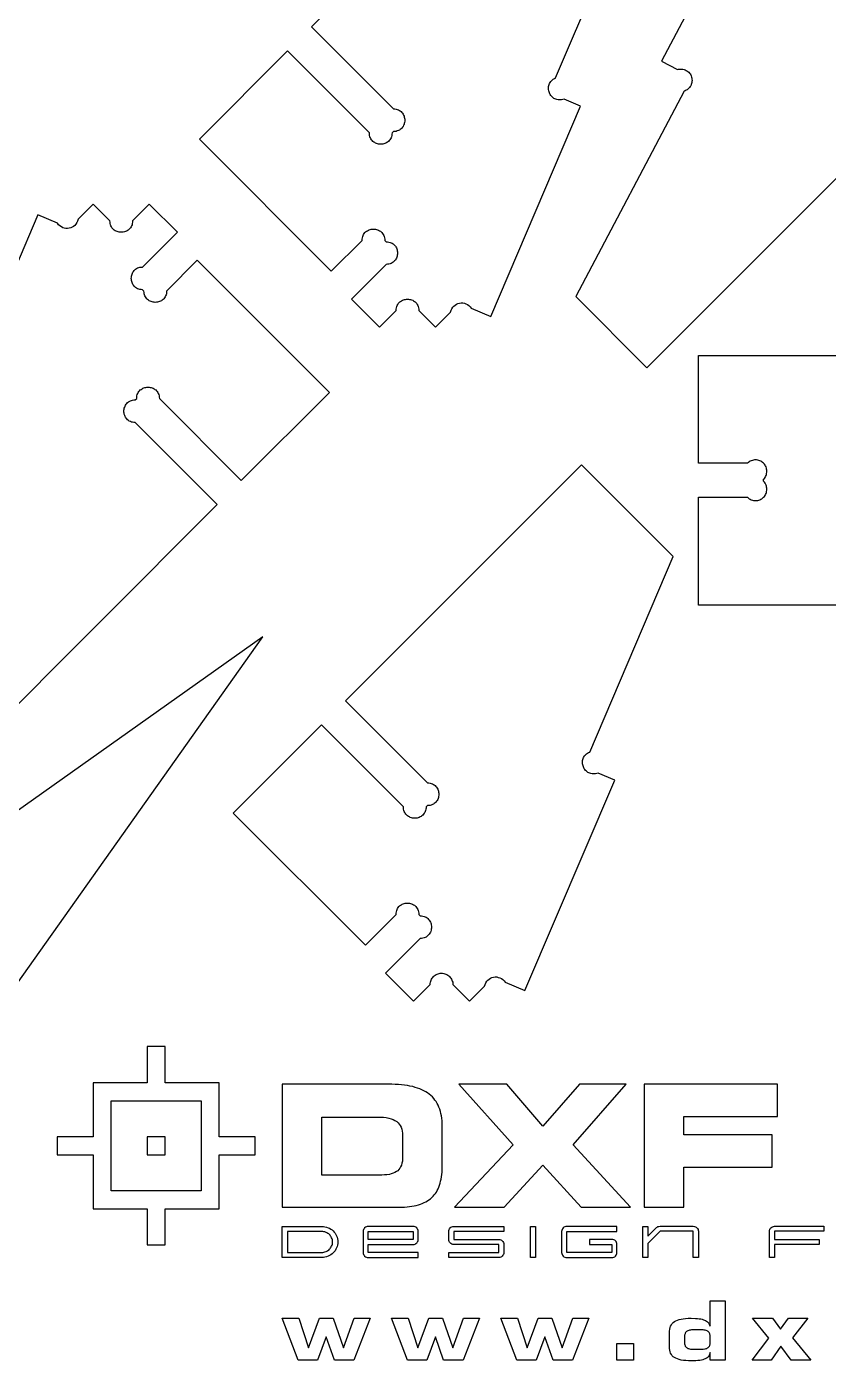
# Model space of a CAD drawing. Extents: x 105 to 1294, y 104 to 1295.
# Drawn here: x 1155 to 1225.7, y 105 to 223.7 of the extents above; entities that cross this region are included whole.
import ezdxf

# ---------------------------------------------------------------- set-up
doc = ezdxf.new("R2010")
doc.units = 0
doc.layers.add('LAYER_1', color=62, linetype='CONTINUOUS')

msp = doc.modelspace()

# ---------------------------------------------------------------- linework, layer by layer
at = {"layer": 'LAYER_1'}
for points in [[(1201, 244.6), (1180.15, 223.75), (1187.38, 216.51), (1187.5, 216.51), (1187.62, 216.49), (1187.72, 216.46), (1187.82, 216.43), (1187.91, 216.38), (1187.99, 216.33), (1188.06, 216.27), (1188.13, 216.2), (1188.19, 216.13), (1188.24, 216.05), (1188.28, 215.96), (1188.32, 215.88), (1188.34, 215.79), (1188.36, 215.7), (1188.38, 215.6), (1188.38, 215.51), (1188.38, 215.42), (1188.36, 215.32), (1188.34, 215.23), (1188.32, 215.14), (1188.28, 215.06), (1188.24, 214.97), (1188.19, 214.9), (1188.13, 214.82), (1188.06, 214.76), (1187.99, 214.7), (1187.91, 214.64), (1187.82, 214.6), (1187.72, 214.56), (1187.62, 214.53), (1187.5, 214.52), (1187.38, 214.51), (1187.26, 214.39), (1187.25, 214.27), (1187.24, 214.16), (1187.21, 214.05), (1187.17, 213.95), (1187.13, 213.86), (1187.07, 213.78), (1187.01, 213.71), (1186.95, 213.64), (1186.87, 213.58), (1186.8, 213.53), (1186.71, 213.49), (1186.63, 213.45), (1186.54, 213.43), (1186.45, 213.41), (1186.35, 213.39), (1186.26, 213.39), (1186.17, 213.39), (1186.07, 213.41), (1185.98, 213.43), (1185.89, 213.45), (1185.81, 213.49), (1185.73, 213.53), (1185.65, 213.58), (1185.57, 213.64), (1185.51, 213.71), (1185.45, 213.78), (1185.39, 213.86), (1185.35, 213.95), (1185.31, 214.05), (1185.28, 214.16), (1185.27, 214.27), (1185.26, 214.39), (1178.03, 221.63), (1170.25, 213.85), (1181.9, 202.19), (1184.62, 204.9), (1184.63, 205.02), (1184.64, 205.14), (1184.67, 205.24), (1184.71, 205.34), (1184.75, 205.43), (1184.81, 205.51), (1184.87, 205.59), (1184.93, 205.65), (1185.01, 205.71), (1185.08, 205.76), (1185.17, 205.81), (1185.25, 205.84), (1185.34, 205.87), (1185.43, 205.89), (1185.53, 205.9), (1185.62, 205.9), (1185.71, 205.9), (1185.81, 205.89), (1185.9, 205.87), (1185.99, 205.84), (1186.07, 205.81), (1186.15, 205.76), (1186.23, 205.71), (1186.31, 205.65), (1186.37, 205.59), (1186.43, 205.51), (1186.49, 205.43), (1186.53, 205.34), (1186.57, 205.24), (1186.6, 205.14), (1186.61, 205.02), (1186.62, 204.9), (1186.74, 204.78), (1186.86, 204.78), (1186.97, 204.76), (1187.08, 204.73), (1187.18, 204.7), (1187.27, 204.65), (1187.35, 204.6), (1187.42, 204.54), (1187.49, 204.47), (1187.55, 204.4), (1187.6, 204.32), (1187.64, 204.24), (1187.68, 204.15), (1187.7, 204.06), (1187.72, 203.97), (1187.73, 203.88), (1187.74, 203.78), (1187.73, 203.69), (1187.72, 203.6), (1187.7, 203.5), (1187.68, 203.41), (1187.64, 203.33), (1187.6, 203.25), (1187.55, 203.17), (1187.49, 203.09), (1187.42, 203.03), (1187.35, 202.97), (1187.27, 202.91), (1187.18, 202.87), (1187.08, 202.83), (1186.97, 202.8), (1186.86, 202.79), (1186.74, 202.78), (1183.67, 199.72), (1186.15, 197.24), (1187.62, 198.72), (1187.63, 198.84), (1187.65, 198.95), (1187.67, 199.06), (1187.71, 199.15), (1187.76, 199.24), (1187.81, 199.33), (1187.87, 199.4), (1187.94, 199.47), (1188.01, 199.52), (1188.09, 199.58), (1188.17, 199.62), (1188.26, 199.65), (1188.35, 199.68), (1188.44, 199.7), (1188.53, 199.71), (1188.62, 199.72), (1188.72, 199.71), (1188.81, 199.7), (1188.9, 199.68), (1188.99, 199.65), (1189.08, 199.62), (1189.16, 199.58), (1189.24, 199.52), (1189.31, 199.47), (1189.38, 199.4), (1189.44, 199.33), (1189.49, 199.24), (1189.54, 199.15), (1189.57, 199.06), (1189.6, 198.95), (1189.62, 198.84), (1189.62, 198.72), (1191.1, 197.24), (1192.42, 198.57), (1192.47, 198.73), (1192.53, 198.87), (1192.61, 199), (1192.71, 199.1), (1192.82, 199.2), (1192.95, 199.27), (1193.08, 199.33), (1193.22, 199.36), (1193.36, 199.38), (1193.5, 199.38), (1193.64, 199.35), (1193.78, 199.31), (1193.91, 199.25), (1194.04, 199.16), (1194.15, 199.05), (1194.25, 198.92), (1195.98, 198.18), (1203.9, 216.76), (1202.45, 217.38), (1202.33, 217.34), (1202.22, 217.32), (1202.11, 217.3), (1202.01, 217.3), (1201.91, 217.31), (1201.81, 217.33), (1201.72, 217.36), (1201.64, 217.39), (1201.55, 217.44), (1201.48, 217.49), (1201.41, 217.55), (1201.34, 217.62), (1201.28, 217.69), (1201.23, 217.77), (1201.19, 217.85), (1201.15, 217.94), (1201.12, 218.03), (1201.09, 218.12), (1201.08, 218.21), (1201.07, 218.3), (1201.07, 218.4), (1201.08, 218.49), (1201.1, 218.58), (1201.12, 218.67), (1201.16, 218.76), (1201.21, 218.84), (1201.26, 218.92), (1201.33, 219), (1201.41, 219.07), (1201.49, 219.13), (1201.59, 219.19), (1201.7, 219.24), (1209.07, 236.51)], [(1219.09, 235.98), (1211.04, 220.72), (1212.44, 219.98), (1212.54, 220.01), (1212.64, 220.02), (1212.74, 220.03), (1212.84, 220.02), (1212.93, 220.01), (1213.03, 219.99), (1213.12, 219.95), (1213.21, 219.91), (1213.29, 219.86), (1213.37, 219.81), (1213.44, 219.74), (1213.5, 219.67), (1213.56, 219.6), (1213.62, 219.51), (1213.66, 219.42), (1213.69, 219.32), (1213.72, 219.23), (1213.73, 219.13), (1213.74, 219.03), (1213.73, 218.93), (1213.72, 218.83), (1213.69, 218.74), (1213.66, 218.65), (1213.62, 218.56), (1213.57, 218.48), (1213.51, 218.4), (1213.45, 218.33), (1213.38, 218.26), (1213.3, 218.2), (1213.21, 218.15), (1213.12, 218.11), (1213.03, 218.07), (1203.47, 199.96), (1209.76, 193.66), (1230.61, 214.51)], [(1150.99, 160.74), (1171.83, 181.59), (1164.6, 188.83), (1164.48, 188.83), (1164.36, 188.85), (1164.26, 188.87), (1164.16, 188.91), (1164.07, 188.96), (1163.99, 189.01), (1163.91, 189.07), (1163.85, 189.14), (1163.79, 189.21), (1163.74, 189.29), (1163.69, 189.37), (1163.66, 189.46), (1163.63, 189.55), (1163.61, 189.64), (1163.6, 189.73), (1163.6, 189.82), (1163.6, 189.92), (1163.61, 190.01), (1163.63, 190.1), (1163.66, 190.19), (1163.69, 190.28), (1163.74, 190.36), (1163.79, 190.44), (1163.85, 190.51), (1163.91, 190.58), (1163.99, 190.64), (1164.07, 190.69), (1164.16, 190.74), (1164.26, 190.78), (1164.36, 190.8), (1164.48, 190.82), (1164.6, 190.82), (1164.72, 190.95), (1164.73, 191.07), (1164.74, 191.18), (1164.77, 191.29), (1164.81, 191.38), (1164.85, 191.47), (1164.91, 191.56), (1164.97, 191.63), (1165.03, 191.7), (1165.11, 191.75), (1165.19, 191.81), (1165.27, 191.85), (1165.35, 191.88), (1165.44, 191.91), (1165.53, 191.93), (1165.63, 191.94), (1165.72, 191.95), (1165.81, 191.94), (1165.91, 191.93), (1166, 191.91), (1166.09, 191.88), (1166.17, 191.85), (1166.26, 191.81), (1166.33, 191.75), (1166.41, 191.7), (1166.47, 191.63), (1166.53, 191.56), (1166.59, 191.47), (1166.63, 191.38), (1166.67, 191.29), (1166.7, 191.18), (1166.71, 191.07), (1166.72, 190.95), (1173.95, 183.71), (1181.73, 191.49), (1170.07, 203.15), (1167.36, 200.43), (1167.35, 200.31), (1167.34, 200.2), (1167.31, 200.09), (1167.27, 200), (1167.23, 199.91), (1167.18, 199.82), (1167.12, 199.75), (1167.05, 199.68), (1166.98, 199.62), (1166.9, 199.57), (1166.81, 199.53), (1166.73, 199.5), (1166.64, 199.47), (1166.55, 199.45), (1166.46, 199.44), (1166.36, 199.43), (1166.27, 199.44), (1166.18, 199.45), (1166.08, 199.47), (1166, 199.5), (1165.91, 199.53), (1165.83, 199.57), (1165.75, 199.62), (1165.68, 199.68), (1165.61, 199.75), (1165.55, 199.82), (1165.49, 199.91), (1165.45, 200), (1165.41, 200.09), (1165.39, 200.2), (1165.37, 200.31), (1165.36, 200.43), (1165.24, 200.55), (1165.12, 200.56), (1165.01, 200.58), (1164.9, 200.6), (1164.8, 200.64), (1164.71, 200.69), (1164.63, 200.74), (1164.56, 200.8), (1164.49, 200.87), (1164.43, 200.94), (1164.38, 201.02), (1164.34, 201.1), (1164.31, 201.19), (1164.28, 201.28), (1164.26, 201.37), (1164.25, 201.46), (1164.24, 201.55), (1164.25, 201.65), (1164.26, 201.74), (1164.28, 201.83), (1164.31, 201.92), (1164.34, 202.01), (1164.38, 202.09), (1164.43, 202.17), (1164.49, 202.24), (1164.56, 202.31), (1164.63, 202.37), (1164.71, 202.42), (1164.8, 202.47), (1164.9, 202.5), (1165.01, 202.53), (1165.12, 202.55), (1165.24, 202.55), (1168.31, 205.62), (1165.83, 208.1), (1164.36, 206.62), (1164.35, 206.5), (1164.33, 206.39), (1164.31, 206.28), (1164.27, 206.18), (1164.23, 206.09), (1164.17, 206.01), (1164.11, 205.94), (1164.04, 205.87), (1163.97, 205.81), (1163.89, 205.76), (1163.81, 205.72), (1163.72, 205.68), (1163.64, 205.66), (1163.54, 205.64), (1163.45, 205.62), (1163.36, 205.62), (1163.26, 205.62), (1163.17, 205.64), (1163.08, 205.66), (1162.99, 205.68), (1162.91, 205.72), (1162.82, 205.76), (1162.74, 205.81), (1162.67, 205.87), (1162.6, 205.94), (1162.54, 206.01), (1162.49, 206.09), (1162.45, 206.18), (1162.41, 206.28), (1162.38, 206.39), (1162.37, 206.5), (1162.36, 206.62), (1160.88, 208.1), (1159.55, 206.77), (1159.51, 206.61), (1159.44, 206.47), (1159.36, 206.34), (1159.26, 206.23), (1159.15, 206.14), (1159.03, 206.07), (1158.9, 206.01), (1158.76, 205.97), (1158.62, 205.96), (1158.48, 205.96), (1158.33, 205.98), (1158.2, 206.02), (1158.07, 206.09), (1157.94, 206.18), (1157.83, 206.28), (1157.73, 206.41), (1156, 207.15), (1148.07, 188.57)], [(1277.66, 172.71), (1214.3, 172.71), (1214.3, 182.23), (1218.64, 182.23), (1218.71, 182.16), (1218.79, 182.1), (1218.88, 182.05), (1218.97, 182.01), (1219.06, 181.98), (1219.15, 181.95), (1219.25, 181.94), (1219.34, 181.93), (1219.44, 181.94), (1219.53, 181.95), (1219.63, 181.98), (1219.72, 182.01), (1219.81, 182.05), (1219.89, 182.1), (1219.97, 182.16), (1220.05, 182.23), (1220.12, 182.3), (1220.18, 182.38), (1220.23, 182.47), (1220.27, 182.56), (1220.3, 182.65), (1220.32, 182.74), (1220.34, 182.84), (1220.34, 182.93), (1220.34, 183.03), (1220.32, 183.12), (1220.3, 183.22), (1220.27, 183.31), (1220.23, 183.4), (1220.18, 183.48), (1220.12, 183.56), (1220.05, 183.64), (1220.05, 183.82), (1220.12, 183.89), (1220.18, 183.97), (1220.23, 184.06), (1220.27, 184.15), (1220.3, 184.24), (1220.32, 184.33), (1220.34, 184.43), (1220.34, 184.52), (1220.34, 184.62), (1220.32, 184.71), (1220.3, 184.81), (1220.27, 184.9), (1220.23, 184.99), (1220.18, 185.07), (1220.12, 185.15), (1220.05, 185.23), (1219.97, 185.3), (1219.89, 185.36), (1219.81, 185.41), (1219.72, 185.45), (1219.63, 185.48), (1219.53, 185.5), (1219.44, 185.52), (1219.34, 185.52), (1219.25, 185.52), (1219.15, 185.5), (1219.06, 185.48), (1218.97, 185.45), (1218.88, 185.41), (1218.79, 185.36), (1218.71, 185.3), (1218.64, 185.23), (1214.3, 185.23), (1214.3, 194.75), (1277.66, 194.75)], [(1129.84, 105), (1175.84, 169.9), (1110.94, 123.9)]]:
    msp.add_lwpolyline(points, dxfattribs=at)
for points in [[(1181.02, 162.13), (1173.25, 154.35), (1184.91, 142.69), (1187.62, 145.4), (1187.62, 145.52), (1187.64, 145.64), (1187.67, 145.74), (1187.7, 145.84), (1187.75, 145.93), (1187.8, 146.01), (1187.86, 146.09), (1187.93, 146.15), (1188, 146.21), (1188.08, 146.26), (1188.16, 146.3), (1188.25, 146.34), (1188.34, 146.37), (1188.43, 146.39), (1188.52, 146.4), (1188.62, 146.4), (1188.71, 146.4), (1188.8, 146.39), (1188.89, 146.37), (1188.98, 146.34), (1189.07, 146.3), (1189.15, 146.26), (1189.23, 146.21), (1189.3, 146.15), (1189.37, 146.09), (1189.43, 146.01), (1189.48, 145.93), (1189.53, 145.84), (1189.56, 145.74), (1189.59, 145.64), (1189.61, 145.52), (1189.61, 145.4), (1189.74, 145.28), (1189.86, 145.28), (1189.97, 145.26), (1190.08, 145.23), (1190.18, 145.2), (1190.27, 145.15), (1190.35, 145.1), (1190.42, 145.04), (1190.49, 144.97), (1190.55, 144.9), (1190.6, 144.82), (1190.64, 144.73), (1190.68, 144.65), (1190.7, 144.56), (1190.72, 144.47), (1190.74, 144.37), (1190.74, 144.28), (1190.74, 144.19), (1190.72, 144.09), (1190.7, 144), (1190.68, 143.91), (1190.64, 143.83), (1190.6, 143.74), (1190.55, 143.67), (1190.49, 143.59), (1190.42, 143.53), (1190.35, 143.47), (1190.27, 143.41), (1190.18, 143.37), (1190.08, 143.33), (1189.97, 143.3), (1189.86, 143.29), (1189.74, 143.28), (1186.67, 140.22), (1189.14, 137.74), (1190.62, 139.22), (1190.63, 139.32), (1190.64, 139.42), (1190.67, 139.51), (1190.7, 139.6), (1190.74, 139.69), (1190.79, 139.77), (1190.85, 139.85), (1190.91, 139.92), (1190.98, 139.99), (1191.06, 140.04), (1191.14, 140.09), (1191.23, 140.14), (1191.32, 140.17), (1191.42, 140.19), (1191.52, 140.21), (1191.62, 140.22), (1191.72, 140.21), (1191.82, 140.19), (1191.92, 140.17), (1192.01, 140.14), (1192.1, 140.09), (1192.18, 140.04), (1192.26, 139.99), (1192.33, 139.92), (1192.39, 139.85), (1192.45, 139.77), (1192.5, 139.69), (1192.55, 139.6), (1192.58, 139.51), (1192.61, 139.42), (1192.62, 139.32), (1192.63, 139.22), (1194.1, 137.74), (1195.43, 139.07), (1195.47, 139.23), (1195.53, 139.37), (1195.62, 139.5), (1195.71, 139.6), (1195.83, 139.7), (1195.95, 139.77), (1196.08, 139.83), (1196.22, 139.86), (1196.36, 139.88), (1196.5, 139.88), (1196.64, 139.85), (1196.78, 139.81), (1196.91, 139.75), (1197.03, 139.66), (1197.15, 139.55), (1197.25, 139.42), (1198.97, 138.68), (1206.91, 157.26), (1205.45, 157.88), (1205.33, 157.84), (1205.22, 157.82), (1205.11, 157.8), (1205.01, 157.8), (1204.91, 157.81), (1204.81, 157.83), (1204.72, 157.86), (1204.63, 157.89), (1204.55, 157.94), (1204.48, 157.99), (1204.41, 158.05), (1204.34, 158.12), (1204.28, 158.19), (1204.23, 158.27), (1204.19, 158.35), (1204.15, 158.44), (1204.12, 158.53), (1204.09, 158.62), (1204.08, 158.71), (1204.07, 158.8), (1204.07, 158.9), (1204.08, 158.99), (1204.1, 159.08), (1204.12, 159.17), (1204.16, 159.26), (1204.21, 159.34), (1204.26, 159.42), (1204.33, 159.5), (1204.41, 159.57), (1204.5, 159.63), (1204.6, 159.69), (1204.71, 159.74), (1212.08, 177.01), (1203.99, 185.1), (1183.15, 164.25), (1190.39, 157.01), (1190.51, 157.01), (1190.62, 156.99), (1190.72, 156.96), (1190.82, 156.92), (1190.91, 156.88), (1190.99, 156.83), (1191.07, 156.77), (1191.13, 156.7), (1191.19, 156.63), (1191.24, 156.55), (1191.29, 156.46), (1191.32, 156.38), (1191.35, 156.29), (1191.37, 156.2), (1191.38, 156.1), (1191.38, 156.01), (1191.38, 155.92), (1191.37, 155.82), (1191.35, 155.73), (1191.32, 155.64), (1191.29, 155.56), (1191.24, 155.47), (1191.19, 155.4), (1191.13, 155.32), (1191.07, 155.26), (1190.99, 155.2), (1190.91, 155.14), (1190.82, 155.1), (1190.72, 155.06), (1190.62, 155.03), (1190.51, 155.02), (1190.39, 155.01), (1190.26, 154.89), (1190.26, 154.79), (1190.24, 154.69), (1190.22, 154.59), (1190.18, 154.5), (1190.14, 154.41), (1190.09, 154.33), (1190.04, 154.25), (1189.97, 154.18), (1189.9, 154.12), (1189.82, 154.06), (1189.74, 154.01), (1189.65, 153.97), (1189.56, 153.93), (1189.47, 153.91), (1189.37, 153.89), (1189.26, 153.89), (1189.16, 153.89), (1189.06, 153.91), (1188.97, 153.93), (1188.87, 153.97), (1188.79, 154.01), (1188.7, 154.06), (1188.63, 154.12), (1188.55, 154.18), (1188.49, 154.25), (1188.43, 154.33), (1188.38, 154.41), (1188.34, 154.5), (1188.3, 154.59), (1188.28, 154.69), (1188.26, 154.79), (1188.26, 154.89)], [(1160.87, 130.55), (1160.87, 125.78), (1157.69, 125.78), (1157.69, 124.19), (1160.87, 124.19), (1160.87, 119.42), (1165.65, 119.42), (1165.65, 116.24), (1167.23, 116.24), (1167.23, 119.42), (1172, 119.42), (1172, 124.19), (1175.19, 124.19), (1175.19, 125.78), (1172, 125.78), (1172, 130.55), (1167.23, 130.55), (1167.23, 133.73), (1165.65, 133.73), (1165.65, 130.55)], [(1186.94, 130.42), (1177.57, 130.42), (1177.57, 119.56), (1187.88, 119.56), (1188.13, 119.56), (1188.36, 119.57), (1188.58, 119.59), (1188.8, 119.61), (1189.01, 119.64), (1189.21, 119.68), (1189.4, 119.72), (1189.59, 119.77), (1189.77, 119.83), (1189.93, 119.89), (1190.09, 119.96), (1190.25, 120.03), (1190.39, 120.12), (1190.52, 120.21), (1190.65, 120.3), (1190.77, 120.41), (1190.88, 120.52), (1190.99, 120.64), (1191.08, 120.76), (1191.17, 120.89), (1191.25, 121.04), (1191.33, 121.18), (1191.4, 121.34), (1191.46, 121.5), (1191.51, 121.68), (1191.55, 121.85), (1191.59, 122.04), (1191.63, 122.23), (1191.65, 122.44), (1191.68, 122.65), (1191.68, 122.86), (1191.68, 123.09), (1191.68, 126.73), (1191.68, 126.96), (1191.67, 127.19), (1191.64, 127.41), (1191.62, 127.62), (1191.58, 127.82), (1191.53, 128.02), (1191.47, 128.21), (1191.4, 128.39), (1191.33, 128.56), (1191.25, 128.72), (1191.15, 128.88), (1191.04, 129.02), (1190.94, 129.16), (1190.82, 129.29), (1190.69, 129.42), (1190.55, 129.53), (1190.4, 129.64), (1190.24, 129.74), (1190.07, 129.83), (1189.89, 129.92), (1189.7, 130), (1189.51, 130.07), (1189.3, 130.14), (1189.08, 130.2), (1188.84, 130.25), (1188.61, 130.29), (1188.36, 130.33), (1188.1, 130.36), (1187.82, 130.39), (1187.54, 130.4), (1187.24, 130.41)], [(1192.76, 119.56), (1197.16, 119.56), (1200.58, 123.27), (1203.96, 119.56), (1208.31, 119.56), (1203.26, 125.07), (1207.91, 130.42), (1203.81, 130.42), (1200.58, 126.72), (1197.38, 130.42), (1193.15, 130.42), (1197.94, 125.07)], [(1221.29, 127.56), (1221.29, 130.42), (1209.5, 130.42), (1209.5, 119.56), (1213, 119.56), (1213, 123.1), (1220.81, 123.1), (1220.81, 125.94), (1213, 125.94), (1213, 127.56)], [(1162.46, 128.96), (1170.41, 128.96), (1170.41, 121.01), (1162.46, 121.01)], [(1185.96, 127.52), (1186.24, 127.52), (1186.5, 127.5), (1186.75, 127.47), (1186.98, 127.42), (1187.18, 127.37), (1187.36, 127.3), (1187.52, 127.22), (1187.67, 127.12), (1187.79, 127.02), (1187.89, 126.89), (1187.98, 126.76), (1188.06, 126.61), (1188.12, 126.45), (1188.16, 126.27), (1188.18, 126.08), (1188.19, 125.87), (1188.19, 124), (1188.18, 123.8), (1188.17, 123.61), (1188.13, 123.44), (1188.09, 123.28), (1188.02, 123.13), (1187.95, 123), (1187.86, 122.89), (1187.76, 122.78), (1187.64, 122.7), (1187.51, 122.62), (1187.36, 122.55), (1187.19, 122.5), (1187.02, 122.46), (1186.81, 122.43), (1186.59, 122.41), (1186.37, 122.4), (1181.06, 122.4), (1181.06, 127.52)], [(1165.65, 125.78), (1165.65, 124.19), (1167.23, 124.19), (1167.23, 125.78)], [(1177.57, 117.86), (1181.06, 117.86), (1181.06, 117.86), (1181.2, 117.85), (1181.34, 117.83), (1181.48, 117.8), (1181.61, 117.75), (1181.73, 117.7), (1181.85, 117.63), (1181.96, 117.55), (1182.06, 117.46), (1182.15, 117.36), (1182.23, 117.26), (1182.31, 117.14), (1182.36, 117.02), (1182.41, 116.9), (1182.44, 116.77), (1182.47, 116.63), (1182.48, 116.49), (1182.47, 116.35), (1182.44, 116.21), (1182.41, 116.08), (1182.36, 115.96), (1182.31, 115.84), (1182.23, 115.72), (1182.15, 115.62), (1182.06, 115.52), (1181.96, 115.43), (1181.85, 115.35), (1181.73, 115.29), (1181.61, 115.23), (1181.48, 115.18), (1181.34, 115.15), (1181.2, 115.13), (1181.06, 115.12), (1181.06, 115.12), (1177.57, 115.12)], [(1184.71, 115.57), (1184.72, 115.48), (1184.74, 115.39), (1184.79, 115.32), (1184.84, 115.25), (1184.91, 115.19), (1184.99, 115.15), (1185.07, 115.13), (1185.16, 115.12), (1189.57, 115.12), (1189.57, 115.57), (1185.16, 115.57), (1185.16, 116.26), (1189.12, 116.26), (1189.12, 116.26), (1189.22, 116.27), (1189.3, 116.3), (1189.37, 116.34), (1189.44, 116.4), (1189.49, 116.46), (1189.54, 116.54), (1189.56, 116.62), (1189.57, 116.72), (1189.57, 117.41), (1189.56, 117.5), (1189.54, 117.59), (1189.49, 117.66), (1189.44, 117.73), (1189.37, 117.79), (1189.3, 117.83), (1189.22, 117.85), (1189.12, 117.86), (1185.16, 117.86), (1185.07, 117.85), (1184.99, 117.83), (1184.91, 117.79), (1184.84, 117.73), (1184.79, 117.66), (1184.74, 117.59), (1184.72, 117.5), (1184.71, 117.41)], [(1192.26, 117.41), (1192.27, 117.5), (1192.3, 117.59), (1192.34, 117.66), (1192.4, 117.73), (1192.46, 117.79), (1192.54, 117.83), (1192.63, 117.85), (1192.72, 117.86), (1197.12, 117.86), (1197.12, 117.41), (1192.72, 117.41), (1192.72, 116.72), (1196.67, 116.72), (1196.77, 116.71), (1196.85, 116.68), (1196.93, 116.64), (1196.99, 116.58), (1197.05, 116.52), (1197.09, 116.44), (1197.12, 116.36), (1197.12, 116.26), (1197.12, 115.57), (1197.12, 115.48), (1197.09, 115.39), (1197.05, 115.32), (1196.99, 115.25), (1196.93, 115.19), (1196.85, 115.15), (1196.77, 115.13), (1196.67, 115.12), (1192.26, 115.12), (1192.26, 115.57), (1196.67, 115.57), (1196.67, 116.26), (1192.72, 116.26), (1192.72, 116.26), (1192.63, 116.27), (1192.54, 116.3), (1192.46, 116.34), (1192.4, 116.4), (1192.34, 116.46), (1192.3, 116.54), (1192.27, 116.62), (1192.26, 116.72)], [(1199.47, 117.86), (1199.92, 117.86), (1199.92, 115.12), (1199.47, 115.12)], [(1202.23, 115.57), (1202.24, 115.48), (1202.27, 115.39), (1202.31, 115.32), (1202.37, 115.25), (1202.43, 115.19), (1202.51, 115.15), (1202.6, 115.13), (1202.68, 115.12), (1202.7, 115.12), (1206.65, 115.12), (1206.65, 115.12), (1206.75, 115.13), (1206.83, 115.15), (1206.91, 115.19), (1206.98, 115.25), (1207.03, 115.32), (1207.08, 115.39), (1207.1, 115.48), (1207.11, 115.57), (1207.11, 116.26), (1207.1, 116.36), (1207.08, 116.44), (1207.03, 116.52), (1206.98, 116.58), (1206.91, 116.64), (1206.83, 116.68), (1206.75, 116.71), (1206.65, 116.72), (1204.68, 116.72), (1204.68, 116.26), (1206.65, 116.26), (1206.65, 115.57), (1202.68, 115.57), (1202.68, 117.41), (1207.11, 117.41), (1207.11, 117.86), (1202.68, 117.86), (1202.6, 117.85), (1202.51, 117.83), (1202.43, 117.79), (1202.37, 117.73), (1202.31, 117.66), (1202.27, 117.59), (1202.24, 117.5), (1202.23, 117.41)], [(1210.92, 117.43), (1209.84, 116.35), (1209.84, 115.12), (1209.39, 115.12), (1209.39, 117.86), (1209.84, 117.86), (1209.84, 116.99), (1210.61, 117.76), (1210.67, 117.81), (1210.73, 117.85), (1210.82, 117.87), (1210.93, 117.88), (1213.85, 117.88), (1213.95, 117.87), (1214.03, 117.84), (1214.11, 117.8), (1214.17, 117.75), (1214.23, 117.68), (1214.27, 117.6), (1214.29, 117.52), (1214.3, 117.43), (1214.3, 115.13), (1213.85, 115.13), (1213.85, 117.43)], [(1220.57, 117.43), (1220.58, 117.52), (1220.6, 117.6), (1220.64, 117.68), (1220.7, 117.75), (1220.77, 117.8), (1220.85, 117.84), (1220.93, 117.87), (1221.02, 117.88), (1225.38, 117.88), (1225.38, 117.43), (1221.02, 117.43), (1221.02, 116.71), (1224.96, 116.71), (1224.96, 116.26), (1221.02, 116.26), (1221.02, 115.13), (1220.57, 115.13)], [(1181.06, 117.41), (1178.02, 117.41), (1178.02, 115.57), (1181.06, 115.57), (1181.15, 115.57), (1181.25, 115.59), (1181.34, 115.61), (1181.43, 115.64), (1181.51, 115.68), (1181.59, 115.73), (1181.67, 115.78), (1181.73, 115.84), (1181.8, 115.9), (1181.84, 115.98), (1181.89, 116.05), (1181.93, 116.13), (1181.97, 116.22), (1181.99, 116.3), (1182.01, 116.4), (1182.01, 116.49), (1182.01, 116.58), (1181.99, 116.68), (1181.97, 116.76), (1181.93, 116.85), (1181.89, 116.93), (1181.84, 117.01), (1181.8, 117.08), (1181.73, 117.14), (1181.67, 117.2), (1181.59, 117.25), (1181.51, 117.3), (1181.43, 117.34), (1181.34, 117.37), (1181.25, 117.39), (1181.15, 117.41)], [(1189.12, 117.41), (1189.12, 116.72), (1185.16, 116.72), (1185.16, 117.41)], [(1215.33, 109.07), (1215.33, 111.28), (1216.65, 111.28), (1216.65, 106.07), (1215.33, 106.07), (1215.33, 106.73), (1215.31, 106.63), (1215.29, 106.55), (1215.24, 106.47), (1215.2, 106.39), (1215.15, 106.33), (1215.08, 106.27), (1215, 106.22), (1214.91, 106.17), (1214.81, 106.13), (1214.7, 106.1), (1214.57, 106.07), (1214.42, 106.04), (1214.26, 106.03), (1214.08, 106.01), (1213.89, 106.01), (1213.69, 106), (1213.43, 106.01), (1213.19, 106.02), (1212.97, 106.04), (1212.77, 106.07), (1212.59, 106.11), (1212.44, 106.16), (1212.3, 106.22), (1212.18, 106.28), (1212.08, 106.36), (1211.99, 106.45), (1211.92, 106.55), (1211.85, 106.66), (1211.8, 106.79), (1211.77, 106.93), (1211.75, 107.08), (1211.75, 107.24), (1211.75, 108.45), (1211.75, 108.63), (1211.77, 108.78), (1211.8, 108.93), (1211.85, 109.06), (1211.92, 109.18), (1211.99, 109.29), (1212.08, 109.38), (1212.18, 109.46), (1212.3, 109.53), (1212.44, 109.59), (1212.59, 109.64), (1212.77, 109.68), (1212.96, 109.71), (1213.17, 109.73), (1213.41, 109.75), (1213.66, 109.75), (1214.04, 109.74), (1214.21, 109.73), (1214.38, 109.71), (1214.51, 109.69), (1214.64, 109.67), (1214.76, 109.63), (1214.85, 109.6), (1214.94, 109.56), (1215.02, 109.51), (1215.09, 109.45), (1215.16, 109.39), (1215.21, 109.32), (1215.25, 109.24), (1215.29, 109.16)], [(1178.97, 106.07), (1177.57, 109.75), (1179.04, 109.75), (1179.9, 107.14), (1180.86, 109.75), (1182.05, 109.75), (1182.98, 107.14), (1183.91, 109.75), (1185.32, 109.75), (1183.89, 106.07), (1182.17, 106.07), (1181.44, 108.11), (1180.67, 106.07)], [(1188.62, 106.07), (1187.22, 109.75), (1188.68, 109.75), (1189.55, 107.14), (1190.51, 109.75), (1191.7, 109.75), (1192.63, 107.14), (1193.56, 109.75), (1194.97, 109.75), (1193.54, 106.07), (1191.81, 106.07), (1191.09, 108.11), (1190.33, 106.07)], [(1198.27, 106.07), (1196.87, 109.75), (1198.33, 109.75), (1199.2, 107.14), (1200.16, 109.75), (1201.35, 109.75), (1202.28, 107.14), (1203.21, 109.75), (1204.62, 109.75), (1203.19, 106.07), (1201.47, 106.07), (1200.74, 108.11), (1199.97, 106.07)], [(1220.72, 106.07), (1219.04, 106.07), (1220.53, 108), (1219.08, 109.75), (1220.85, 109.75), (1221.55, 108.79), (1222.26, 109.75), (1223.96, 109.75), (1222.6, 108.04), (1224.21, 106.07), (1222.48, 106.07), (1221.58, 107.29)], [(1214.51, 107.02), (1214.72, 107.03), (1214.9, 107.06), (1214.98, 107.08), (1215.04, 107.1), (1215.11, 107.13), (1215.16, 107.16), (1215.2, 107.2), (1215.24, 107.25), (1215.27, 107.3), (1215.3, 107.35), (1215.32, 107.42), (1215.33, 107.48), (1215.34, 107.56), (1215.35, 107.64), (1215.35, 108.08), (1215.34, 108.17), (1215.33, 108.25), (1215.32, 108.33), (1215.3, 108.39), (1215.28, 108.45), (1215.24, 108.51), (1215.2, 108.55), (1215.16, 108.59), (1215.11, 108.63), (1215.06, 108.66), (1214.98, 108.68), (1214.91, 108.7), (1214.82, 108.71), (1214.73, 108.73), (1214.51, 108.73), (1213.9, 108.73), (1213.69, 108.72), (1213.6, 108.71), (1213.52, 108.7), (1213.44, 108.68), (1213.38, 108.65), (1213.31, 108.62), (1213.26, 108.59), (1213.21, 108.55), (1213.17, 108.5), (1213.14, 108.45), (1213.12, 108.39), (1213.09, 108.33), (1213.08, 108.26), (1213.07, 108.19), (1213.07, 108.1), (1213.07, 107.65), (1213.07, 107.56), (1213.08, 107.49), (1213.09, 107.42), (1213.12, 107.36), (1213.14, 107.3), (1213.17, 107.25), (1213.21, 107.2), (1213.26, 107.16), (1213.3, 107.13), (1213.37, 107.1), (1213.43, 107.08), (1213.51, 107.06), (1213.6, 107.04), (1213.69, 107.03), (1213.9, 107.02)], [(1208.56, 106.07), (1207.09, 106.07), (1207.09, 107.54), (1208.56, 107.54)]]:
    msp.add_lwpolyline(points, close=True, dxfattribs=at)

doc.saveas('drawing.dxf')
